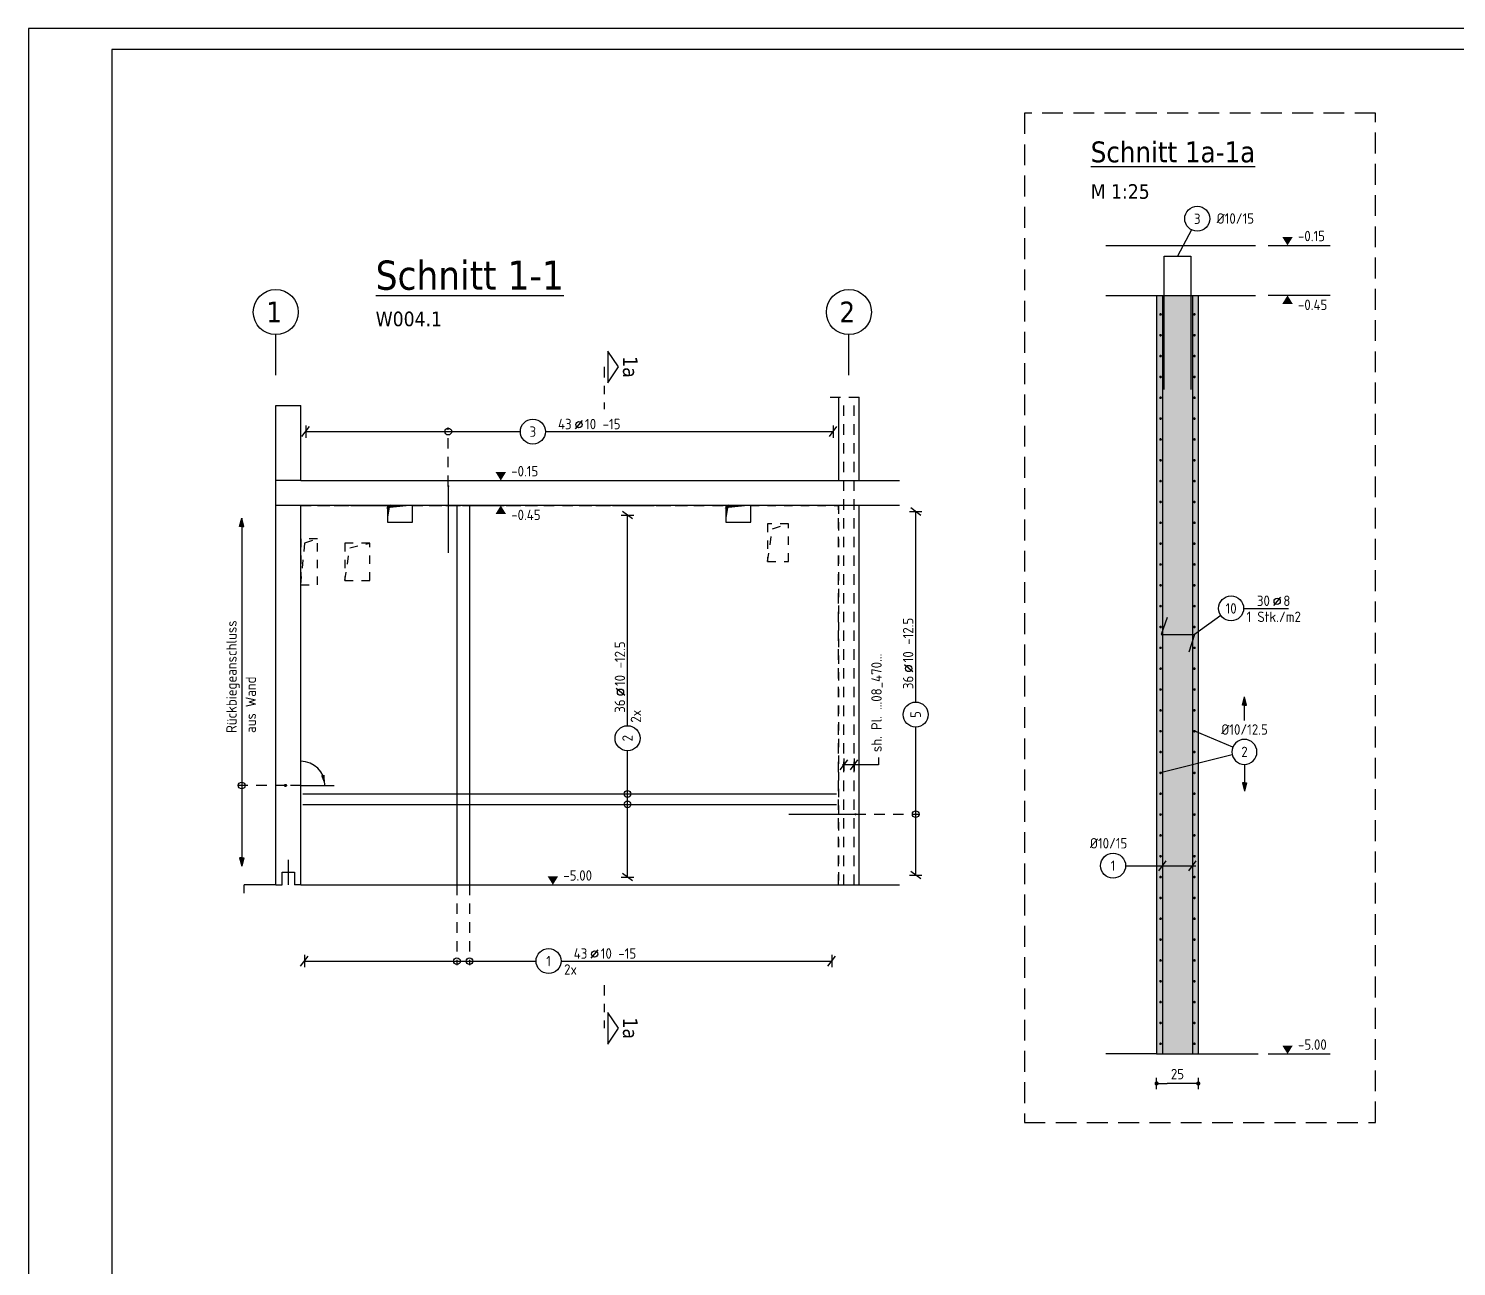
# Model space of a CAD drawing. Extents: x 17.4 to 82.2, y 0 to 32.7.
# Drawn here: x 17.4 to 34.53, y 14.85 to 29.7 of the extents above; entities that cross this region are included whole.
import ezdxf
from ezdxf.enums import TextEntityAlignment as Align

# ---------------------------------------------------------------- set-up
doc = ezdxf.new("R2010")
doc.units = 0
doc.header["$LTSCALE"] = 0.5
for name, pattern in [('AUSGEZOGEN', [1000.01, 1000, 0.01]), ('DASHDOTSMALL', [1.05, 0.5, -0.25, 0.05, -0.25]), ('DOT', [0.175, 0.05, -0.125]), ('HIDDEN', [0.375, 0.25, -0.125]), ('HIDDEN2', [0.187, 0.125, -0.062]), ('STRICHLINIE', [0.75, 0.5, -0.25]), ('STRICHPUNKT2', [0.55, 0.25, -0.125, 0.05, -0.125]), ('VERDECKT', [0.375, 0.25, -0.125])]:
    doc.linetypes.add(name, pattern=pattern)
for name, color, linetype in [('ACHSEN', 150, 'Continuous'), ('AFU', 7, 'Continuous'), ('BETON', 7, 'Continuous'), ('DETAIL', 7, 'Continuous'), ('DRUEBER', 7, 'Continuous'), ('grau_mittel', 7, 'Continuous'), ('HILFE', 7, 'Continuous'), ('koten', 7, 'Continuous'), ('MASSE', 7, 'Continuous'), ('RAHMEN', 7, 'Continuous'), ('RND', 7, 'Continuous'), ('SCHATTEN', 15, 'Continuous'), ('SCHNITTE', 7, 'Continuous'), ('SFP_Achsen', 7, 'Continuous'), ('TEXT', 7, 'Continuous'), ('VERDECKT', 7, 'Continuous'), ('WBZ', 7, 'Continuous')]:
    doc.layers.add(name, color=color, linetype=linetype)
doc.styles.add('helv', font='tahoma.ttf')
doc.styles.add('txt', font='isocp.shx')
doc.linetypes.add('AFU_50K', pattern='A,0.15,["/",Standard,S=0.2,R=0,X=-0.01,Y=-0.1],0.07,["/",Standard,S=0.2,R=0,X=-0.01,Y=-0.1],0.15', length=0.37)
doc.linetypes.add('AFU_50L', pattern='A,0.75,["/",Standard,S=0.2,R=0,X=-0.01,Y=-0.1],0.07,["/",Standard,S=0.2,R=0,X=-0.01,Y=-0.1],0.75', length=1.57)
doc.dimstyles.new('DOT_I', dxfattribs={"dimscale": 0.5, "dimtxt": 0.25, "dimasz": 0.25, "dimexe": 0.1, "dimexo": 0.3, "dimgap": 0.1, "dimtad": 1, "dimdec": 3, "dimzin": 3, "dimtxsty": 'txt', "dimblk": 'DOT', "dimblk1": 'DOT', "dimblk2": 'DOT', "dimsah": 1, "dimcen": 0.1, "dimse1": 1, "dimse2": 1, "dimazin": 0, "dimtfac": 1, "dimtdec": 4, "dimtix": 1, "dimtmove": 2, "dimatfit": 3, "dimfxl": 0, "dimtvp": 1, "dimtolj": 1, "dimtzin": 0, "dimarcsym": 0})

# ---------------------------------------------------------------- blocks, each defined once
blk = doc.blocks.new('OKRD_O')
at = {"color": 0, "linetype": 'ByBlock'}
blk.add_solid([(-0.125, 0.202), (0.125, 0.202), (0, 0)], dxfattribs=at)
at = {"color": 0, "linetype": 'ByBlock', "style": 'txt'}
blk.add_attdef('OKRD', (0.25, 0.1), '', height=0.25, dxfattribs=at)
blk = doc.blocks.new('OKRD_U')
at = {"color": 0, "linetype": 'ByBlock'}
blk.add_solid([(-0.125, -0.202), (0.125, -0.202), (0, 0)], dxfattribs=at)
at = {"color": 0, "linetype": 'ByBlock', "style": 'txt'}
blk.add_attdef('OKRD', (0.25, -0.35), '', height=0.25, dxfattribs=at)
blk = doc.blocks.new('PFEIL')
at = {"color": 7, "linetype": 'Continuous'}
blk.add_solid([(-1, -0.17), (-1, 0.17), (0, 0)], dxfattribs=at)
blk = doc.blocks.new('Pfeillinie')
at = {"layer": 'TEXT', "linetype": 'Continuous'}
blk.add_hatch(color=7, dxfattribs=at).paths.add_polyline_path([(0, 0), (-0.8, 0.2), (-0.8, 0), (-0.8, -0.2)])
at = {"layer": 'TEXT', "color": 7, "linetype": 'Continuous'}
for p, q in [((-0.8, 0), (-0.8, 0.2)), ((-0.8, 0.2), (0, 0)), ((-0.8, 0), (-0.8, -0.2)), ((-0.8, -0.2), (0, 0))]:
    blk.add_line(p, q, dxfattribs=at)
blk = doc.blocks.new('lei_gre')
at = {"layer": 'RND', "color": 7, "linetype": 'Continuous'}
for p, q in [((-0.09, -0.12), (0.09, 0.12)), ((0, 0.15), (0, -0.15))]:
    blk.add_line(p, q, dxfattribs=at)
blk = doc.blocks.new('RND_LEI')
at = {"layer": 'RND', "color": 7, "linetype": 'Continuous'}
blk.add_line((1.022, 0.066), (1.19, 0.27), dxfattribs=at)
for centre, radius in [((0, 0), 0.3), ((1.106, 0.168), 0.075)]:
    blk.add_circle(centre, radius, dxfattribs=at)
at = {"layer": 'RND', "color": 7, "linetype": 'Continuous', "style": 'txt'}
blk.add_attdef('POSL', text='', height=0.25, dxfattribs=at).set_placement((0, 0), align=Align.MIDDLE)
blk.add_attdef('ANZ', text='', height=0.25, dxfattribs=at).set_placement((0.931, 0.057), align=Align.RIGHT)
for tag, p in [('DUM', (1.253, 0.057)), ('ABSTD', (1.674, 0.057)), ('POSTXT', (0.374, -0.327))]:
    blk.add_attdef(tag, p, '', height=0.25, dxfattribs=at)
blk = doc.blocks.new('SCHN-2')
at = {"layer": 'SCHNITTE', "color": 6, "linetype": 'Continuous'}
blk.add_lwpolyline([(0.378, 0.088), (0, 0.34), (-0.378, 0.088)], close=True, dxfattribs=at)
at = {"layer": 'SCHNITTE', "color": 1, "linetype": 'DASHDOTSMALL', "style": 'helv'}
blk.add_attdef('SCHN-2', text='', height=0.35, dxfattribs=at).set_placement((0, 0.45), align=Align.CENTER)
blk = doc.blocks.new('DOT')
at = {"layer": 'MASSE', "color": 7, "linetype": 'Continuous'}
for p, q in [((0, 0), (-1, 0)), ((0, 0.54), (0, -0.54))]:
    blk.add_line(p, q, dxfattribs=at)
at = {"layer": 'MASSE', "color": 7, "linetype": 'Continuous', "const_width": 0.2}
blk.add_lwpolyline([(-0.1, 0, 1), (0.1, 0, 1)], format="xyb", close=True, dxfattribs=at)
blk = doc.blocks.new('*D20')
at = {"layer": 'Defpoints', "color": 0, "linetype": 'AUSGEZOGEN', "transparency": 16777216}
for p in [(30.932, 17.045), (30.932, 17.045), (31.432, 17.045)]:
    blk.add_point(p, dxfattribs=at)
at = {"layer": 'MASSE', "color": 0, "linetype": 'AUSGEZOGEN', "lineweight": -2, "transparency": 16777216}
blk.add_line((31.307, 17.045), (31.057, 17.045), dxfattribs=at)
at = {"layer": 'MASSE', "color": 0, "linetype": 'AUSGEZOGEN', "lineweight": -2, "transparency": 16777216, "xscale": 0.125, "yscale": 0.125, "zscale": 0.125, "rotation": 180}
blk.add_blockref('DOT', (30.932, 17.045), dxfattribs=at)
at = {"layer": 'MASSE', "color": 0, "linetype": 'AUSGEZOGEN', "lineweight": -2, "transparency": 16777216, "xscale": 0.125, "yscale": 0.125, "zscale": 0.125}
blk.add_blockref('DOT', (31.432, 17.045), dxfattribs=at)
at = {"layer": 'MASSE', "color": 0, "linetype": 'AUSGEZOGEN', "transparency": 16777216, "insert": (31.182, 17.158), "char_height": 0.125, "attachment_point": 5, "style": 'txt'}
blk.add_mtext('\\A1;25', dxfattribs=at)
blk = doc.blocks.new('RND_HIN')
at = {"layer": 'RND', "color": 7, "linetype": 'Continuous'}
blk.add_circle((0, 0), 0.3, dxfattribs=at)
at = {"layer": 'RND', "color": 7, "linetype": 'Continuous', "style": 'txt'}
blk.add_attdef('POSI', text='', height=0.25, dxfattribs=at).set_placement((0, 0), align=Align.MIDDLE)
blk = doc.blocks.new('A1-19-0')
at = {"layer": 'RAHMEN'}
for p, q in [((103.1, 59.4), (0, 59.4)), ((0, 59.4), (0, 0))]:
    blk.add_line(p, q, dxfattribs=at)
at = {"layer": 'RAHMEN', "color": 5}
for p, q in [((102.6, 58.9), (2, 58.9)), ((2, 58.9), (2, 0.5))]:
    blk.add_line(p, q, dxfattribs=at)

msp = doc.modelspace()

# ---------------------------------------------------------------- linework, layer by layer
at = {"layer": 'ACHSEN', "color": 140, "linetype": 'AUSGEZOGEN'}
for p, q in [((20.3656, 25.5424), (20.3656, 26.0282)), ((27.2406, 25.5424), (27.2406, 26.0282))]:
    msp.add_line(p, q, dxfattribs=at)
at = {"layer": 'AFU', "color": 8, "linetype": 'AFU_50K'}
for p, q in [((30.9321, 26.4987), (31.4321, 26.4987)), ((20.6656, 24.2782), (20.3656, 24.2782)), ((27.1156, 24.2782), (27.3656, 24.2782)), ((30.9321, 17.3987), (31.4321, 17.3987))]:
    msp.add_line(p, q, dxfattribs=at)
at = {"layer": 'AFU', "color": 8, "linetype": 'AFU_50L'}
for p, q in [((21.7056, 23.9782), (20.3656, 23.9782)), ((20.6656, 19.4282), (20.6656, 23.9782)), ((25.7656, 23.9782), (22.0056, 23.9782)), ((27.3656, 23.9782), (26.0656, 23.9782)), ((20.6656, 19.4282), (27.3656, 19.4282))]:
    msp.add_line(p, q, dxfattribs=at)
at = {"layer": 'AFU', "color": 1, "linetype": 'AUSGEZOGEN'}
msp.add_line((20.5156, 19.7282), (20.5156, 19.4282), dxfattribs=at)
at = {"layer": 'AFU', "color": 8, "linetype": 'AUSGEZOGEN'}
for p, q in [((20.4406, 19.4282), (20.4406, 19.5782)), ((20.4406, 19.5782), (20.5906, 19.5782)), ((20.5906, 19.5782), (20.5906, 19.4282)), ((20.3656, 19.4282), (20.4406, 19.4282)), ((20.6656, 19.4282), (20.5906, 19.4282))]:
    msp.add_line(p, q, dxfattribs=at)
at = {"layer": 'BETON', "color": 6, "linetype": 'AUSGEZOGEN'}
for p, q in [((30.3239, 27.0987), (32.1188, 27.0987)), ((30.3239, 26.4987), (30.9321, 26.4987)), ((30.9321, 26.4987), (30.9321, 17.3987)), ((31.4321, 26.4987), (31.4321, 17.3987)), ((31.4321, 26.4987), (32.1188, 26.4987)), ((27.1156, 25.2782), (27.1156, 24.2782)), ((27.3656, 24.2782), (27.3656, 25.2782)), ((20.3656, 19.4282), (20.3656, 25.1782)), ((20.3656, 25.1782), (20.6656, 25.1782)), ((20.6656, 24.2782), (20.6656, 25.1782)), ((20.6656, 24.2782), (27.1156, 24.2782)), ((27.3656, 24.2782), (27.8463, 24.2782)), ((27.3656, 19.4282), (27.3656, 23.9782)), ((27.8463, 23.9782), (27.3656, 23.9782)), ((20.3656, 19.4282), (19.9856, 19.4282)), ((19.9856, 19.3282), (19.9856, 19.4282)), ((27.3656, 19.4282), (27.8463, 19.4282)), ((30.9321, 17.3987), (30.3239, 17.3987)), ((31.4321, 17.3987), (32.151, 17.3987))]:
    msp.add_line(p, q, dxfattribs=at)
for points in [[(21.7056, 23.9782), (21.7056, 23.7782), (22.0056, 23.7782), (22.0056, 23.9782)], [(25.7656, 23.9782), (25.7656, 23.7782), (26.0656, 23.7782), (26.0656, 23.9782)]]:
    msp.add_lwpolyline(points, close=True, dxfattribs=at)
at = {"layer": 'DETAIL', "color": 102, "linetype": 'STRICHLINIE'}
msp.add_lwpolyline([(29.3468, 28.6853), (29.3468, 16.5772), (33.5587, 16.5772), (33.5587, 28.6853)], close=True, dxfattribs=at)
at = {"layer": 'DRUEBER', "color": 7, "linetype": 'DOT'}
for p, q in [((20.6656, 19.4282), (20.6656, 23.9782)), ((20.6656, 23.9782), (21.7056, 23.9782)), ((22.0056, 23.9782), (25.7656, 23.9782)), ((26.0656, 23.9782), (27.1156, 23.9782)), ((27.1156, 23.9782), (27.1156, 19.4282))]:
    msp.add_line(p, q, dxfattribs=at)
at = {"layer": 'grau_mittel', "color": 61, "linetype": 'AUSGEZOGEN'}
msp.add_solid([(30.9321, 17.3987), (31.4321, 17.3987), (30.9321, 26.4987), (31.4321, 26.4987)], dxfattribs=at)
at = {"layer": 'HILFE', "color": 102, "linetype": 'AUSGEZOGEN'}
for p, q in [((32.2681, 27.0987), (33.0148, 27.0987)), ((33.0148, 26.4987), (32.2681, 26.4987)), ((27.5958, 20.955), (27.5958, 20.8685)), ((27.5958, 20.8685), (27.1647, 20.8685)), ((32.2681, 17.3987), (33.0148, 17.3987))]:
    msp.add_line(p, q, dxfattribs=at)
at = {"layer": 'HILFE', "color": 102, "linetype": 'HIDDEN'}
msp.add_line((27.0156, 25.2782), (27.4656, 25.2782), dxfattribs=at)
at = {"layer": 'RND', "color": 102, "linetype": 'AUSGEZOGEN'}
for p, q in [((31.3492, 27.286), (31.1821, 26.9702)), ((31.7033, 22.6569), (31.3851, 22.4291)), ((31.9856, 21.3997), (31.9856, 21.6819)), ((31.8473, 21.0807), (31.3899, 21.2726)), ((31.8401, 20.9862), (30.979, 20.771)), ((31.9856, 20.8726), (31.9856, 20.5504)), ((30.5601, 19.6576), (31.4004, 19.6576))]:
    msp.add_line(p, q, dxfattribs=at)
at = {"layer": 'RND', "color": 7, "linetype": 'AUSGEZOGEN'}
for p, q in [((20.7246, 24.8647), (23.2993, 24.8647)), ((23.5993, 24.8647), (27.0528, 24.8647)), ((24.5849, 21.3365), (24.5849, 23.8625)), ((28.0418, 21.6203), (28.0418, 23.9049)), ((31.9753, 22.7442), (32.5153, 22.7442)), ((28.0418, 19.5435), (28.0418, 21.3203)), ((24.5849, 19.5196), (24.5849, 21.0365)), ((20.7085, 18.5133), (23.4875, 18.5133)), ((23.7875, 18.5133), (27.0347, 18.5133))]:
    msp.add_line(p, q, dxfattribs=at)
at = {"layer": 'RND', "color": 102, "linetype": 'VERDECKT'}
for p, q in [((22.4348, 24.2114), (22.4348, 24.9147)), ((20.4816, 20.6205), (19.9066, 20.6205)), ((27.3198, 20.2748), (28.0918, 20.2748)), ((22.5387, 19.4282), (22.5387, 18.4633)), ((22.6887, 19.4282), (22.6887, 18.4633))]:
    msp.add_line(p, q, dxfattribs=at)
at = {"layer": 'RND', "color": 1, "linetype": 'AUSGEZOGEN'}
for points in [[(31.0221, 25.3702), (31.0221, 26.9702), (31.3421, 26.9702), (31.3421, 25.3702)], [(31.0021, 26.4987), (31.0021, 17.3987)], [(31.3621, 26.4987), (31.3621, 17.3987)], [(22.4348, 24.2114), (22.4348, 23.4114)], [(22.5387, 23.9782), (22.5387, 19.4282)], [(22.6887, 23.9782), (22.6887, 19.4282)], [(31.0591, 22.6362), (30.9851, 22.4291), (31.3851, 22.4291), (31.3171, 22.2198)], [(20.6906, 20.5182), (27.0906, 20.5182)], [(20.6906, 20.3932), (27.0906, 20.3932)], [(26.5198, 20.2748), (27.3198, 20.2748)]]:
    msp.add_lwpolyline(points, dxfattribs=at)
at = {"layer": 'RND', "color": 7, "linetype": 'AUSGEZOGEN'}
for points, const_width in [([(30.971, 26.271, 1), (30.987, 26.271, 1)], 0.016), ([(31.3932, 26.271, -1), (31.3772, 26.271, -1)], 0.016), ([(30.971, 26.021, 1), (30.987, 26.021, 1)], 0.016), ([(31.3932, 26.021, -1), (31.3772, 26.021, -1)], 0.016), ([(30.971, 25.771, 1), (30.987, 25.771, 1)], 0.016), ([(31.3932, 25.771, -1), (31.3772, 25.771, -1)], 0.016), ([(30.971, 25.521, 1), (30.987, 25.521, 1)], 0.016), ([(31.3932, 25.521, -1), (31.3772, 25.521, -1)], 0.016), ([(30.971, 25.271, 1), (30.987, 25.271, 1)], 0.016), ([(31.3932, 25.271, -1), (31.3772, 25.271, -1)], 0.016), ([(30.971, 25.021, 1), (30.987, 25.021, 1)], 0.016), ([(31.3932, 25.021, -1), (31.3772, 25.021, -1)], 0.016), ([(30.971, 24.771, 1), (30.987, 24.771, 1)], 0.016), ([(31.3932, 24.771, -1), (31.3772, 24.771, -1)], 0.016), ([(30.971, 24.521, 1), (30.987, 24.521, 1)], 0.016), ([(31.3932, 24.521, -1), (31.3772, 24.521, -1)], 0.016), ([(22.4285, 24.2114, 1), (22.441, 24.2114, 1)], 0.0125), ([(30.971, 24.271, 1), (30.987, 24.271, 1)], 0.016), ([(31.3932, 24.271, -1), (31.3772, 24.271, -1)], 0.016), ([(30.971, 24.021, 1), (30.987, 24.021, 1)], 0.016), ([(31.3932, 24.021, -1), (31.3772, 24.021, -1)], 0.016), ([(30.971, 23.771, 1), (30.987, 23.771, 1)], 0.016), ([(31.3932, 23.771, -1), (31.3772, 23.771, -1)], 0.016), ([(30.971, 23.521, 1), (30.987, 23.521, 1)], 0.016), ([(31.3932, 23.521, -1), (31.3772, 23.521, -1)], 0.016), ([(30.971, 23.271, 1), (30.987, 23.271, 1)], 0.016), ([(31.3932, 23.271, -1), (31.3772, 23.271, -1)], 0.016), ([(30.971, 23.021, 1), (30.987, 23.021, 1)], 0.016), ([(31.3932, 23.021, -1), (31.3772, 23.021, -1)], 0.016), ([(30.971, 22.771, 1), (30.987, 22.771, 1)], 0.016), ([(31.3932, 22.771, -1), (31.3772, 22.771, -1)], 0.016), ([(30.971, 22.521, 1), (30.987, 22.521, 1)], 0.016), ([(31.3932, 22.521, -1), (31.3772, 22.521, -1)], 0.016), ([(30.971, 22.271, 1), (30.987, 22.271, 1)], 0.016), ([(31.3932, 22.271, -1), (31.3772, 22.271, -1)], 0.016), ([(30.971, 22.021, 1), (30.987, 22.021, 1)], 0.016), ([(31.3932, 22.021, -1), (31.3772, 22.021, -1)], 0.016), ([(30.971, 21.771, 1), (30.987, 21.771, 1)], 0.016), ([(31.3932, 21.771, -1), (31.3772, 21.771, -1)], 0.016), ([(30.971, 21.521, 1), (30.987, 21.521, 1)], 0.016), ([(31.3932, 21.521, -1), (31.3772, 21.521, -1)], 0.016), ([(30.971, 21.271, 1), (30.987, 21.271, 1)], 0.016), ([(31.3932, 21.271, -1), (31.3772, 21.271, -1)], 0.016), ([(30.971, 21.021, 1), (30.987, 21.021, 1)], 0.016), ([(31.3932, 21.021, -1), (31.3772, 21.021, -1)], 0.016), ([(30.971, 20.771, 1), (30.987, 20.771, 1)], 0.016), ([(31.3932, 20.771, -1), (31.3772, 20.771, -1)], 0.016), ([(30.971, 20.521, 1), (30.987, 20.521, 1)], 0.016), ([(31.3932, 20.521, -1), (31.3772, 20.521, -1)], 0.016), ([(27.3136, 20.2748, 1), (27.3261, 20.2748, 1)], 0.0125), ([(30.971, 20.271, 1), (30.987, 20.271, 1)], 0.016), ([(31.3932, 20.271, -1), (31.3772, 20.271, -1)], 0.016), ([(30.971, 20.021, 1), (30.987, 20.021, 1)], 0.016), ([(31.3932, 20.021, -1), (31.3772, 20.021, -1)], 0.016), ([(30.971, 19.771, 1), (30.987, 19.771, 1)], 0.016), ([(31.3932, 19.771, -1), (31.3772, 19.771, -1)], 0.016), ([(30.971, 19.521, 1), (30.987, 19.521, 1)], 0.016), ([(31.3932, 19.521, -1), (31.3772, 19.521, -1)], 0.016), ([(30.971, 19.271, 1), (30.987, 19.271, 1)], 0.016), ([(31.3932, 19.271, -1), (31.3772, 19.271, -1)], 0.016), ([(30.971, 19.021, 1), (30.987, 19.021, 1)], 0.016), ([(31.3932, 19.021, -1), (31.3772, 19.021, -1)], 0.016), ([(30.971, 18.771, 1), (30.987, 18.771, 1)], 0.016), ([(31.3932, 18.771, -1), (31.3772, 18.771, -1)], 0.016), ([(30.971, 18.521, 1), (30.987, 18.521, 1)], 0.016), ([(31.3932, 18.521, -1), (31.3772, 18.521, -1)], 0.016), ([(30.971, 18.271, 1), (30.987, 18.271, 1)], 0.016), ([(31.3932, 18.271, -1), (31.3772, 18.271, -1)], 0.016), ([(30.971, 18.021, 1), (30.987, 18.021, 1)], 0.016), ([(31.3932, 18.021, -1), (31.3772, 18.021, -1)], 0.016), ([(30.971, 17.771, 1), (30.987, 17.771, 1)], 0.016), ([(31.3932, 17.771, -1), (31.3772, 17.771, -1)], 0.016), ([(30.971, 17.521, 1), (30.987, 17.521, 1)], 0.016), ([(31.3932, 17.521, -1), (31.3772, 17.521, -1)], 0.016)]:
    msp.add_lwpolyline(points, format="xyb", close=True, dxfattribs=dict(at, const_width=const_width))
at = {"layer": 'RND', "color": 7, "linetype": 'HIDDEN'}
for points in [[(27.1817, 19.4282), (27.1817, 25.2282)], [(27.3037, 19.4282), (27.3037, 25.2282)]]:
    msp.add_lwpolyline(points, dxfattribs=at)
at = {"layer": 'RND', "color": 102, "linetype": 'AUSGEZOGEN'}
msp.add_lwpolyline([(19.9566, 23.8267), (19.9566, 19.6509)], dxfattribs=at)
at = {"layer": 'RND', "color": 7, "linetype": 'AUSGEZOGEN'}
for centre in [(22.4348, 24.8647), (19.9566, 20.6205), (24.5849, 20.5182), (24.5849, 20.3932), (28.0418, 20.2748), (22.5387, 18.5133), (22.6887, 18.5133)]:
    msp.add_circle(centre, 0.04, dxfattribs=at)
at = {"layer": 'SCHATTEN', "color": 1, "linetype": 'AUSGEZOGEN'}
for points in [[(21.7056, 23.7782, 0, 0.0326, 0), (21.7219, 23.9769, 0, 0, 0), (21.7064, 23.9627, 0.0311, 0, 0), (22.0056, 23.9782, 0, 0, 0)], [(25.7656, 23.7782, 0, 0.0326, 0), (25.7819, 23.9769, 0, 0, 0), (25.7664, 23.9627, 0.0311, 0, 0), (26.0656, 23.9782, 0, 0, 0)]]:
    msp.add_lwpolyline(points, format="xyseb", dxfattribs=at)
at = {"layer": 'SCHNITTE', "color": 6, "linetype": 'STRICHPUNKT2'}
for p, q in [((24.306, 25.6401), (24.306, 25.1349)), ((24.306, 18.2257), (24.306, 17.7068))]:
    msp.add_line(p, q, dxfattribs=at)
at = {"layer": 'SFP_Achsen', "color": 7, "linetype": 'AUSGEZOGEN'}
for centre in [(20.3656, 26.2987), (27.2406, 26.2987)]:
    msp.add_circle(centre, 0.2705, dxfattribs=at)
at = {"layer": 'TEXT', "color": 7, "linetype": 'VERDECKT'}
msp.add_line((20.6656, 20.6205), (20.4816, 20.6205), dxfattribs=at)
at = {"layer": 'TEXT', "color": 1, "linetype": 'AUSGEZOGEN'}
msp.add_lwpolyline([(20.6656, 20.6205), (21.0656, 20.6205)], dxfattribs=at)
at = {"layer": 'TEXT', "color": 7, "linetype": 'VERDECKT'}
msp.add_circle((20.4816, 20.6205), 0.012, dxfattribs=at)
at = {"layer": 'TEXT', "color": 102, "linetype": 'AUSGEZOGEN'}
msp.add_arc((20.6656, 20.6205), 0.2904, 0, 90, dxfattribs=at)
at = {"layer": 'VERDECKT', "color": 7, "linetype": 'VERDECKT'}
for p, q in [((20.6656, 19.4282), (20.6656, 23.9782)), ((22.0056, 23.9782), (25.7656, 23.9782)), ((27.1156, 19.4282), (27.1156, 23.9782))]:
    msp.add_line(p, q, dxfattribs=at)
at = {"layer": 'VERDECKT', "color": 7, "linetype": 'HIDDEN'}
for p, q in [((20.6656, 23.9782), (21.7056, 23.9782)), ((27.1156, 23.9782), (26.0656, 23.9782))]:
    msp.add_line(p, q, dxfattribs=at)
at = {"layer": 'WBZ', "color": 102, "linetype": 'HIDDEN2'}
for p, q in [((26.2656, 23.3082), (26.3227, 23.6998)), ((26.3227, 23.6998), (26.5156, 23.7582)), ((20.6656, 23.0282), (20.7151, 23.5311)), ((20.7151, 23.5311), (20.8656, 23.5782)), ((21.1956, 23.0782), (21.2527, 23.4698)), ((21.2527, 23.4698), (21.4956, 23.5282))]:
    msp.add_line(p, q, dxfattribs=at)
for points in [[(26.2656, 23.3082), (26.5156, 23.3082), (26.5156, 23.7582), (26.2656, 23.7582)], [(20.6656, 23.0282), (20.8656, 23.0282), (20.8656, 23.5782), (20.6656, 23.5782)], [(21.1956, 23.0782), (21.4956, 23.0782), (21.4956, 23.5282), (21.1956, 23.5282)]]:
    msp.add_lwpolyline(points, close=True, dxfattribs=at)

# ---------------------------------------------------------------- block references
at = {"layer": 'koten', "color": 7, "linetype": 'AUSGEZOGEN', "xscale": 0.5, "yscale": 0.5, "zscale": 0.5}
for p, values in [((32.5023, 27.0987), {'OKRD': '-0.15'}), ((23.0647, 24.2782), {'OKRD': '-0.15'}), ((23.6897, 19.4282), {'OKRD': '-5.00'}), ((32.5027, 17.3987), {'OKRD': '-5.00'})]:
    msp.add_blockref('OKRD_O', p, dxfattribs=at).add_auto_attribs(values)
at = {"layer": 'koten', "color": 7, "linetype": 'HIDDEN', "xscale": 0.5, "yscale": 0.5, "zscale": 0.5}
for p in [(32.5023, 26.4987), (23.0647, 23.9782)]:
    msp.add_blockref('OKRD_U', p, dxfattribs=at).add_auto_attribs({'OKRD': '-0.45'})
at = {"layer": 'RAHMEN', "color": 5, "linetype": 'AUSGEZOGEN', "xscale": 0.5, "yscale": 0.5, "zscale": 0.5}
msp.add_blockref('A1-19-0', (17.4, 0), dxfattribs=at)
at = {"layer": 'RND', "color": 7, "linetype": 'AUSGEZOGEN', "xscale": 0.5, "yscale": 0.5, "zscale": 0.5}
for name, p, values in [('RND_HIN', (31.4193, 27.4186), {'POSI': '3'}), ('RND_LEI', (23.4493, 24.8647), {'POSL': '3', 'DUM': '10', 'ANZ': '43', 'ABSTD': '-15'}), ('RND_LEI', (31.8253, 22.7442), {'POSL': '10', 'DUM': '8', 'ANZ': '30', 'POSTXT': '1 Stk./m2'}), ('RND_HIN', (30.4101, 19.6576), {'POSI': '1'}), ('RND_LEI', (23.6375, 18.5133), {'POSL': '1', 'DUM': '10', 'ANZ': '43', 'ABSTD': '-15', 'POSTXT': '2x'})]:
    msp.add_blockref(name, p, dxfattribs=at).add_auto_attribs(values)
for p in [(20.7246, 24.8647), (27.0528, 24.8647), (27.1817, 20.8685), (27.3037, 20.8685), (31.0021, 19.6576), (31.3621, 19.6576), (20.7085, 18.5133), (27.0347, 18.5133)]:
    msp.add_blockref('lei_gre', p, dxfattribs=at)
at = {"layer": 'RND', "color": 102, "linetype": 'AUSGEZOGEN', "yscale": 0.125, "zscale": 0.125}
for p, xscale, rotation in [((19.9566, 23.8267), -0.125, 270), ((31.9856, 21.6819), 0.125, 90.00000000000001), ((31.9856, 20.5504), -0.125, 90), ((19.9566, 19.6509), -0.125, 90)]:
    msp.add_blockref('Pfeillinie', p, dxfattribs=dict(at, xscale=xscale, rotation=rotation))
at = {"layer": 'RND', "color": 7, "linetype": 'AUSGEZOGEN', "xscale": 0.5, "yscale": 0.5, "zscale": 0.5, "rotation": 90}
for p in [(24.5849, 23.8625), (28.0418, 23.9049), (24.5849, 19.5196), (28.0418, 19.5435)]:
    msp.add_blockref('lei_gre', p, dxfattribs=at)
for p, values in [((28.0418, 21.4703), {'POSL': '5', 'DUM': '10', 'ANZ': '36', 'ABSTD': '-12.5'}), ((24.5849, 21.1865), {'POSL': '2', 'DUM': '10', 'ANZ': '36', 'ABSTD': '-12.5', 'POSTXT': '2x'})]:
    msp.add_blockref('RND_LEI', p, dxfattribs=at).add_auto_attribs(values)
at = {"layer": 'RND', "color": 7, "linetype": 'AUSGEZOGEN'}
ref = msp.add_blockref('RND_HIN', (31.9856, 21.0226), dxfattribs=dict(at, xscale=-0.5, yscale=0.5, zscale=0.5))
ref.add_attrib('POSI', '2', dxfattribs={"color": 7, "linetype": 'Continuous', "height": 0.125, "style": 'txt'}).set_placement((31.9856, 21.0226), align=Align.MIDDLE)
at = {"layer": 'SCHNITTE', "color": 6, "linetype": 'STRICHPUNKT2', "xscale": 0.5, "yscale": 0.5, "zscale": 0.5, "rotation": 270}
for p in [(24.306, 25.6401), (24.306, 17.7068)]:
    msp.add_blockref('SCHN-2', p, dxfattribs=at).add_auto_attribs({'SCHN-2': '1a'})
at = {"layer": 'TEXT', "color": 102, "linetype": 'AUSGEZOGEN', "xscale": -0.1250000000000026, "yscale": 0.1250000000000026, "zscale": 0.1250000000000026, "rotation": 102.2409790208733}
msp.add_blockref('PFEIL', (20.956, 20.6205), dxfattribs=at)

# ---------------------------------------------------------------- texts
at = {"layer": 'SFP_Achsen', "color": 6, "linetype": 'AUSGEZOGEN', "style": 'helv'}
for s, p in [('1', (20.2516, 26.1743)), ('2', (27.1266, 26.1743))]:
    msp.add_text(s, height=0.25, dxfattribs=at).set_placement(p)
at = {"layer": 'TEXT', "color": 6, "linetype": 'AUSGEZOGEN', "style": 'helv'}
msp.add_text('%%USchnitt 1a-1a', height=0.25, dxfattribs=at).set_placement((30.1417, 28.0954))
at = {"layer": 'TEXT', "color": 1, "linetype": 'AUSGEZOGEN', "style": 'helv'}
for s, p in [('M 1:25', (30.1417, 27.6579)), ('W004.1', (21.5641, 26.1293))]:
    msp.add_text(s, height=0.175, dxfattribs=at).set_placement(p)
at = {"layer": 'TEXT', "color": 7, "linetype": 'AUSGEZOGEN', "style": 'txt'}
for s, p in [('%%C10/15', (31.6516, 27.3589)), ('%%C10/12.5', (31.7067, 21.2288)), ('%%C10/15', (30.1312, 19.8638))]:
    msp.add_text(s, height=0.125, dxfattribs=at).set_placement(p)
at = {"layer": 'TEXT', "color": 5, "linetype": 'AUSGEZOGEN', "style": 'helv'}
msp.add_text('%%uSchnitt 1-1', height=0.35, dxfattribs=at).set_placement((21.5641, 26.5668))
at = {"layer": 'TEXT', "color": 7, "linetype": 'AUSGEZOGEN', "style": 'txt'}
for s, p in [('Rückbiegeanschluss', (19.8959, 21.2502)), ('aus Wand ', (20.1273, 21.2502))]:
    msp.add_text(s, height=0.125, rotation=90, dxfattribs=at).set_placement(p)
at = {"layer": 'TEXT', "color": 1, "linetype": 'AUSGEZOGEN', "style": 'txt'}
msp.add_text('sh. Pl. ...08_470...', height=0.125, rotation=90, dxfattribs=at).set_placement((27.6339, 21.0199))

# ---------------------------------------------------------------- dimensions: what is measured, and where the dimension line sits
at = {"layer": 'MASSE', "color": 7, "linetype": 'AUSGEZOGEN'}
dim = msp.add_linear_dim(base=(30.9321, 17.0452), p1=(31.4321, 17.0452), p2=(30.9321, 17.0452), dimstyle='DOT_I', override={"dimdec": 0, "dimlfac": 50}, dxfattribs=at)
dim.commit()
dim.dimension.update_dxf_attribs({"geometry": '*D20', "text_midpoint": (31.1821, 17.1578)})

doc.saveas('drawing.dxf')
